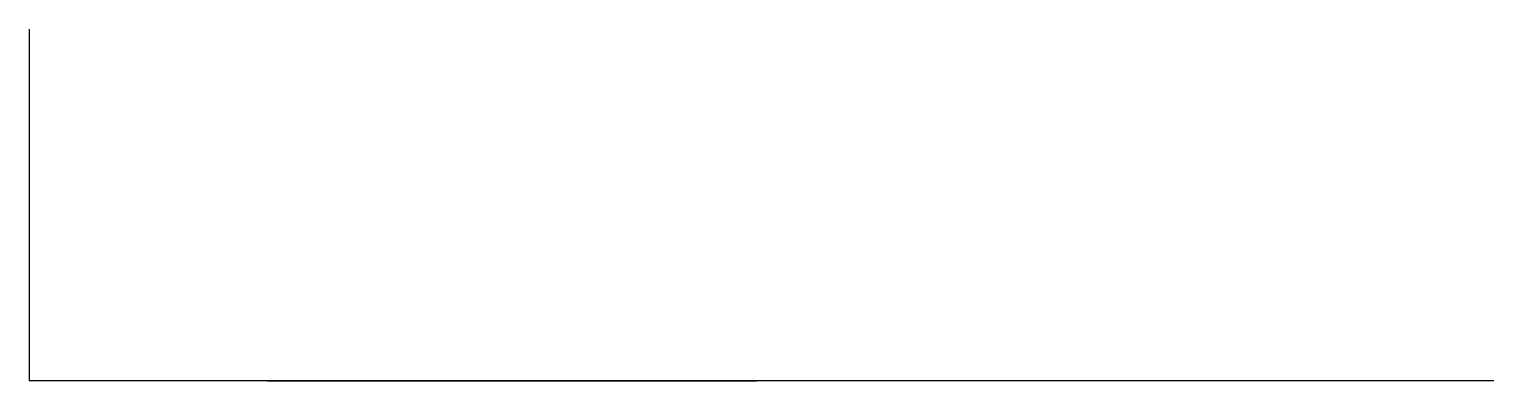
# Model space of a CAD drawing. Header units: millimetres. Extents: x 140 to 240, y 0 to 24.
import ezdxf

# ---------------------------------------------------------------- set-up
doc = ezdxf.new("R2010")
doc.units = ezdxf.units.MM

msp = doc.modelspace()

# ---------------------------------------------------------------- linework, layer by layer
at = {"extrusion": (1, 0, 0)}
for p, q in [((140.23, 24, 13.85), (140.23, 24, 43.85)), ((140.23, 24, 43.85), (140.23, 24, 13.85)), ((140.23, 24, 28.85), (140.23, 0, 28.85)), ((140.23, 12, 43.85), (140.23, 12, 13.85))]:
    msp.add_line(p, q, dxfattribs=at)
at = {"extrusion": (0, -1, 0)}
for p, q in [((156.49, 0, 13.85), (140.23, 0, 13.85)), ((156.49, 0, 43.85), (140.23, 0, 43.85)), ((140.23, 0, 43.85), (140.23, 0, 13.85)), ((240.23, 0, 36.85), (187.92, 0, 36.85)), ((240.23, 0, 20.85), (187.92, 0, 20.85)), ((240.23, 0, 47.85), (189.89, 0, 47.85)), ((240.23, 0, 9.85), (189.89, 0, 9.85)), ((240.23, 0, 20.85), (240.23, 0, 9.85)), ((240.23, 0, 36.85), (240.23, 0, 47.85))]:
    msp.add_line(p, q, dxfattribs=at)
for radius, start, end in [(24, 52.3415, 141.3178), (24, 218.6822, 307.6585), (15, 32.231, 327.769)]:
    msp.add_arc((175.23, 28.85), radius, start, end, dxfattribs=at)

doc.saveas('drawing.dxf')
